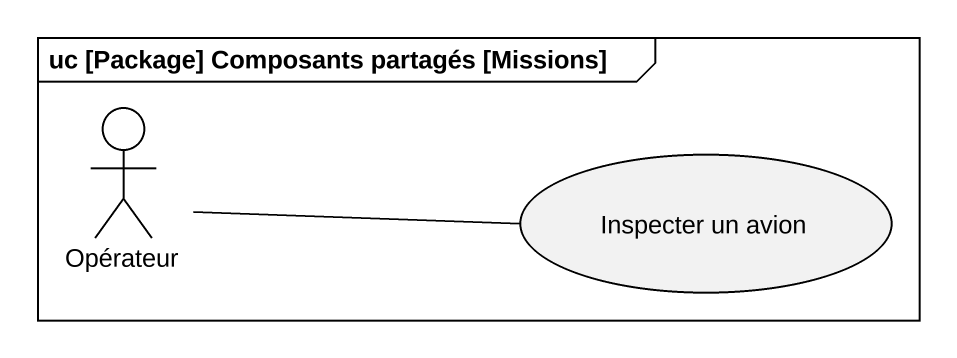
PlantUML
@startuml
mainframe uc [Package] Composants partagés [Missions]
actor Opérateur
usecase "Inspecter un avion" as Inspecter_un_avion
Inspecter_un_avion -left- Opérateur
@enduml
